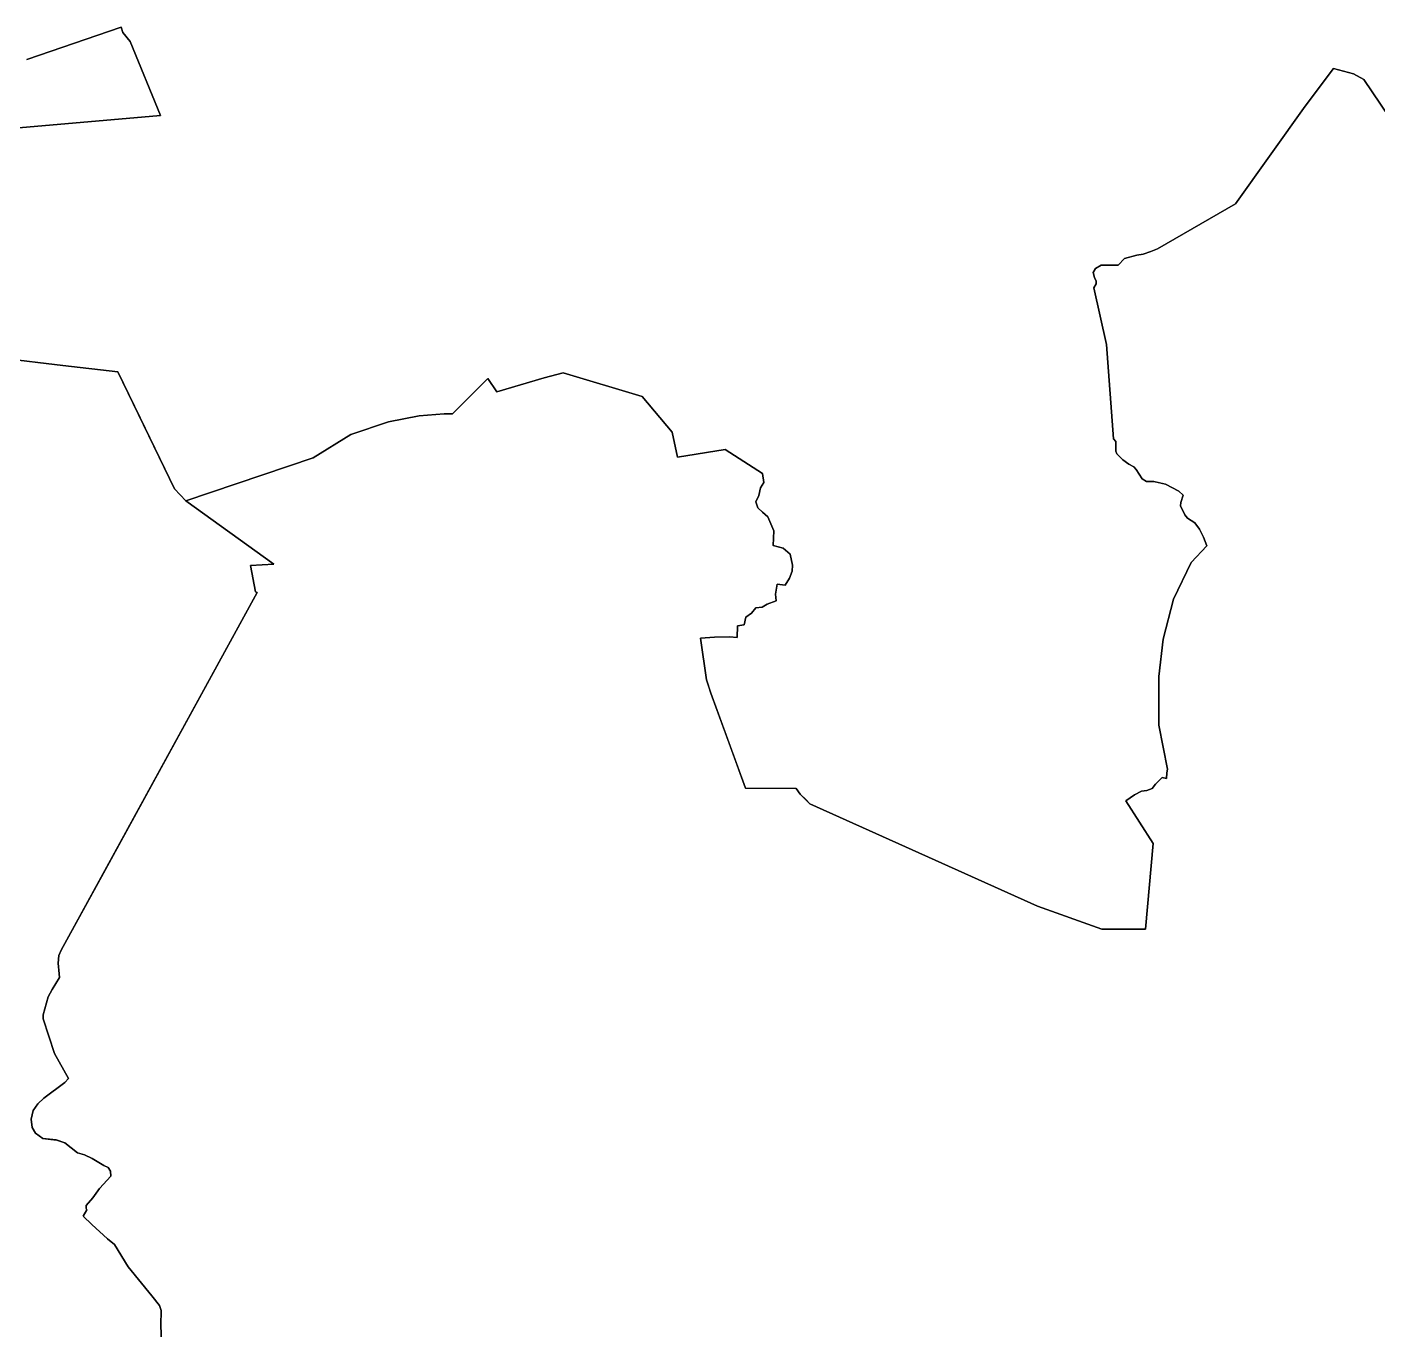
# Model space of a CAD drawing. Header units: inches. Extents: x 33.9 to 41.9, y -4.8 to 5.4.
# Drawn here: x 36.6038 to 37.0774, y -0.4407 to 0.016 of the extents above; entities that cross this region are included whole.
import ezdxf

# ---------------------------------------------------------------- set-up
doc = ezdxf.new("R2010")
doc.units = ezdxf.units.IN
doc.header["$MEASUREMENT"] = 0
doc.layers.add('Counties', color=7, linetype='Continuous')

msp = doc.modelspace()

# ---------------------------------------------------------------- linework, layer by layer
at = {"layer": 'Counties'}
for points in [[(36.59956, -0.01948), (36.62513, -0.01725), (36.65063, -0.01502), (36.64004, 0.01097), (36.63745, 0.01413), (36.63683, 0.016), (36.60378, 0.00464)], [(36.60378, 0.00464), (36.63683, 0.016), (36.63745, 0.01413), (36.64004, 0.01097), (36.65063, -0.01502), (36.59956, -0.01948)], [(36.59956, -0.01948), (36.62513, -0.01725), (36.65063, -0.01502), (36.64004, 0.01097), (36.63745, 0.01413), (36.63683, 0.016), (36.60378, 0.00464)], [(36.60378, 0.00464), (36.63683, 0.016), (36.63745, 0.01413), (36.64004, 0.01097), (36.65063, -0.01502), (36.59956, -0.01948)], [(37.11139, -0.06005), (37.07238, -0.00244), (37.06884, -0.00042), (37.06184, 0.00142), (37.05183, -0.01175), (37.02747, -0.04596), (37.00005, -0.0618), (36.9978, -0.06263), (36.99509, -0.06367), (36.99285, -0.06397), (36.9885, -0.06513), (36.98627, -0.06749), (36.9804, -0.06748), (36.97841, -0.06866), (36.97759, -0.07007), (36.97805, -0.07184), (36.97864, -0.07314), (36.97864, -0.07396), (36.97782, -0.07538), (36.98227, -0.0953), (36.98472, -0.1283), (36.98554, -0.12925), (36.98554, -0.13266), (36.98589, -0.13361), (36.988, -0.13573), (36.99011, -0.13726), (36.99176, -0.13821), (36.99258, -0.13915), (36.99469, -0.14233), (36.99621, -0.14328), (36.9988, -0.14328), (37.0029, -0.14423), (37.0076, -0.1467), (37.00912, -0.14812), (37.0083, -0.15071), (37.00818, -0.15189), (37.00971, -0.15496), (37.01064, -0.15614), (37.01323, -0.15779), (37.01487, -0.16003), (37.01628, -0.16286), (37.01745, -0.16581), (37.01193, -0.17165), (37.00573, -0.18457), (37.00211, -0.19852), (37.00056, -0.21169), (37.00056, -0.22874), (37.00356, -0.24417), (37.00332, -0.24547), (37.0032, -0.24736), (37.00179, -0.24712), (36.99944, -0.24936), (36.99827, -0.25089), (36.99639, -0.25159), (36.99451, -0.25183), (36.99205, -0.25312), (36.989, -0.25524), (36.99861, -0.27022), (36.99592, -0.30024), (36.98058, -0.30024), (36.95799, -0.29214), (36.87829, -0.2563), (36.87678, -0.25477), (36.87487, -0.25286), (36.87348, -0.25094), (36.85574, -0.25076), (36.8504, -0.23631), (36.84352, -0.21755), (36.84269, -0.2149), (36.84207, -0.21285), (36.83997, -0.19817), (36.84487, -0.19787), (36.85002, -0.19772), (36.8528, -0.19802), (36.85292, -0.19394), (36.85526, -0.19359), (36.8558, -0.1909), (36.85778, -0.18944), (36.85932, -0.18763), (36.8615, -0.1873), (36.86324, -0.18627), (36.86639, -0.18513), (36.86623, -0.18276), (36.86676, -0.17929), (36.86961, -0.1796), (36.87108, -0.17723), (36.87207, -0.17478), (36.87218, -0.17261), (36.87132, -0.16878), (36.86894, -0.1667), (36.86541, -0.16574), (36.8656, -0.16057), (36.86357, -0.15574), (36.86168, -0.15411), (36.85996, -0.15253), (36.85927, -0.15044), (36.86039, -0.14819), (36.8609, -0.14556), (36.86214, -0.14364), (36.86164, -0.14052), (36.84852, -0.13207), (36.83181, -0.13481), (36.82993, -0.126), (36.81947, -0.11352), (36.79172, -0.10519), (36.78511, -0.10692), (36.76853, -0.11187), (36.76535, -0.10719), (36.75297, -0.11955), (36.75003, -0.11964), (36.74126, -0.12024), (36.73051, -0.12237), (36.71731, -0.12683), (36.70409, -0.13505), (36.65956, -0.15004), (36.65555, -0.14584), (36.63567, -0.10489), (36.61634, -0.10261), (36.59496, -0.10008)], [(37.11139, -0.06005), (37.07238, -0.00244), (37.06884, -0.00042), (37.06184, 0.00142), (37.05183, -0.01175), (37.02747, -0.04596), (37.00005, -0.0618), (36.9978, -0.06263), (36.99509, -0.06367), (36.99285, -0.06397), (36.9885, -0.06513), (36.98627, -0.06749), (36.9804, -0.06748), (36.97841, -0.06866), (36.97759, -0.07007), (36.97805, -0.07184), (36.97864, -0.07314), (36.97864, -0.07396), (36.97782, -0.07538), (36.98227, -0.0953), (36.98472, -0.1283), (36.98554, -0.12925), (36.98554, -0.13266), (36.98589, -0.13361), (36.988, -0.13573), (36.99011, -0.13726), (36.99176, -0.13821), (36.99258, -0.13915), (36.99469, -0.14233), (36.99621, -0.14328), (36.9988, -0.14328), (37.0029, -0.14423), (37.0076, -0.1467), (37.00912, -0.14812), (37.0083, -0.15071), (37.00818, -0.15189), (37.00971, -0.15496), (37.01064, -0.15614), (37.01323, -0.15779), (37.01487, -0.16003), (37.01628, -0.16286), (37.01745, -0.16581), (37.01193, -0.17165), (37.00573, -0.18457), (37.00211, -0.19852), (37.00056, -0.21169), (37.00056, -0.22874), (37.00356, -0.24417), (37.00332, -0.24547), (37.0032, -0.24736), (37.00179, -0.24712), (36.99944, -0.24936), (36.99827, -0.25089), (36.99639, -0.25159), (36.99451, -0.25183), (36.99205, -0.25312), (36.989, -0.25524), (36.99861, -0.27022), (36.99592, -0.30024), (36.98058, -0.30024), (36.95799, -0.29214), (36.87829, -0.2563), (36.87678, -0.25477), (36.87487, -0.25286), (36.87348, -0.25094), (36.85574, -0.25076), (36.8504, -0.23631), (36.84352, -0.21755), (36.84269, -0.2149), (36.84207, -0.21285), (36.83997, -0.19817), (36.84487, -0.19787), (36.85002, -0.19772), (36.8528, -0.19802), (36.85292, -0.19394), (36.85526, -0.19359), (36.8558, -0.1909), (36.85778, -0.18944), (36.85932, -0.18763), (36.8615, -0.1873), (36.86324, -0.18627), (36.86639, -0.18513), (36.86623, -0.18276), (36.86676, -0.17929), (36.86961, -0.1796), (36.87108, -0.17723), (36.87207, -0.17478), (36.87218, -0.17261), (36.87132, -0.16878), (36.86894, -0.1667), (36.86541, -0.16574), (36.8656, -0.16057), (36.86357, -0.15574), (36.86168, -0.15411), (36.85996, -0.15253), (36.85927, -0.15044), (36.86039, -0.14819), (36.8609, -0.14556), (36.86214, -0.14364), (36.86164, -0.14052), (36.84852, -0.13207), (36.83181, -0.13481), (36.82993, -0.126), (36.81947, -0.11352), (36.79172, -0.10519), (36.78511, -0.10692), (36.76853, -0.11187), (36.76535, -0.10719), (36.75297, -0.11955), (36.75003, -0.11964), (36.74126, -0.12024), (36.73051, -0.12237), (36.71731, -0.12683), (36.70409, -0.13505), (36.65956, -0.15004), (36.65555, -0.14584), (36.63567, -0.10489), (36.61634, -0.10261), (36.59496, -0.10008)], [(36.65146, -0.4579), (36.65074, -0.43902), (36.65086, -0.43394), (36.65027, -0.43217), (36.64757, -0.42875), (36.63924, -0.4186), (36.63454, -0.41082), (36.63207, -0.40881), (36.62656, -0.40374), (36.6235, -0.40079), (36.62476, -0.39856), (36.62461, -0.3982), (36.62461, -0.39708), (36.62693, -0.39444), (36.62927, -0.39114), (36.63326, -0.38677), (36.63314, -0.385), (36.63232, -0.38382), (36.6308, -0.38311), (36.62669, -0.38063), (36.62399, -0.37934), (36.62152, -0.37863), (36.61712, -0.37515), (36.61401, -0.37407), (36.60944, -0.37356), (36.60685, -0.37179), (36.60568, -0.36978), (36.60533, -0.36683), (36.60603, -0.36377), (36.60767, -0.3614), (36.60978, -0.35952), (36.61705, -0.35397), (36.61835, -0.35255), (36.61352, -0.34377), (36.60951, -0.33164), (36.60951, -0.33022), (36.61127, -0.32397), (36.61267, -0.32137), (36.61525, -0.31712), (36.61514, -0.31594), (36.61478, -0.31217), (36.61502, -0.30945), (36.61584, -0.30757), (36.68457, -0.18225), (36.68398, -0.18201), (36.68222, -0.1728), (36.69032, -0.17233), (36.65956, -0.15004), (36.70409, -0.13505), (36.71731, -0.12683), (36.73051, -0.12237), (36.74126, -0.12024), (36.75003, -0.11964), (36.75297, -0.11955), (36.76535, -0.10719), (36.76853, -0.11187), (36.78511, -0.10692), (36.79172, -0.10519), (36.81947, -0.11352), (36.82993, -0.126), (36.83181, -0.13481), (36.84852, -0.13207), (36.86164, -0.14052), (36.86214, -0.14364), (36.8609, -0.14556), (36.86039, -0.14819), (36.85927, -0.15044), (36.85996, -0.15253), (36.86168, -0.15411), (36.86357, -0.15574), (36.8656, -0.16057), (36.86541, -0.16574), (36.86894, -0.1667), (36.87132, -0.16878), (36.87218, -0.17261), (36.87207, -0.17478), (36.87108, -0.17723), (36.86961, -0.1796), (36.86676, -0.17929), (36.86623, -0.18276), (36.86639, -0.18513), (36.86324, -0.18627), (36.8615, -0.1873), (36.85932, -0.18763), (36.85778, -0.18944), (36.8558, -0.1909), (36.85526, -0.19359), (36.85292, -0.19394), (36.8528, -0.19802), (36.85002, -0.19772), (36.84487, -0.19787), (36.83997, -0.19817), (36.84207, -0.21285), (36.84352, -0.21755), (36.85574, -0.25076), (36.87348, -0.25094), (36.87487, -0.25286), (36.87829, -0.2563), (36.95799, -0.29214), (36.98058, -0.30024), (36.99592, -0.30024), (36.99861, -0.27022), (36.989, -0.25524), (36.99052, -0.25418), (36.99205, -0.25312), (36.99451, -0.25183), (36.99639, -0.25159), (36.99827, -0.25089), (36.99944, -0.24936), (37.00179, -0.24712), (37.0032, -0.24736), (37.00332, -0.24547), (37.00356, -0.24417), (37.00056, -0.22874), (37.00056, -0.21169), (37.00211, -0.19852), (37.00573, -0.18457), (37.01193, -0.17165), (37.01745, -0.16581), (37.01628, -0.16286), (37.01487, -0.16003), (37.01323, -0.15779), (37.01064, -0.15614), (37.00971, -0.15496), (37.00877, -0.15307), (37.00818, -0.15189), (37.0083, -0.15071), (37.00912, -0.14812), (37.0076, -0.1467), (37.0029, -0.14423), (37.00079, -0.14375), (36.9988, -0.14328), (36.99621, -0.14328), (36.99469, -0.14233), (36.99258, -0.13915), (36.99176, -0.13821), (36.99011, -0.13726), (36.988, -0.13573), (36.98589, -0.13361), (36.98554, -0.13266), (36.98554, -0.13054), (36.98554, -0.12925), (36.98472, -0.1283), (36.98227, -0.0953), (36.97782, -0.07538), (36.97864, -0.07396), (36.97864, -0.07314), (36.97805, -0.07184), (36.97759, -0.07007), (36.97841, -0.06866), (36.9804, -0.06748), (36.98275, -0.06748), (36.98627, -0.06749), (36.9885, -0.06513), (36.99285, -0.06397), (36.99509, -0.06367), (36.9978, -0.06263), (37.00005, -0.0618), (37.02747, -0.04596), (37.05183, -0.01175), (37.06184, 0.00142), (37.06884, -0.00042), (37.07238, -0.00244), (37.11139, -0.06005)], [(36.65146, -0.4579), (36.65074, -0.43902), (36.65086, -0.43394), (36.65027, -0.43217), (36.64757, -0.42875), (36.63924, -0.4186), (36.63454, -0.41082), (36.63207, -0.40881), (36.62656, -0.40374), (36.6235, -0.40079), (36.62476, -0.39856), (36.62461, -0.3982), (36.62461, -0.39708), (36.62693, -0.39444), (36.62927, -0.39114), (36.63326, -0.38677), (36.63314, -0.385), (36.63232, -0.38382), (36.6308, -0.38311), (36.62669, -0.38063), (36.62399, -0.37934), (36.62152, -0.37863), (36.61712, -0.37515), (36.61401, -0.37407), (36.60944, -0.37356), (36.60685, -0.37179), (36.60568, -0.36978), (36.60533, -0.36683), (36.60603, -0.36377), (36.60767, -0.3614), (36.60978, -0.35952), (36.61705, -0.35397), (36.61835, -0.35255), (36.61352, -0.34377), (36.60951, -0.33164), (36.60951, -0.33022), (36.61127, -0.32397), (36.61267, -0.32137), (36.61525, -0.31712), (36.61514, -0.31594), (36.61478, -0.31217), (36.61502, -0.30945), (36.61584, -0.30757), (36.68457, -0.18225), (36.68398, -0.18201), (36.68222, -0.1728), (36.69032, -0.17233), (36.65956, -0.15004), (36.70409, -0.13505), (36.71731, -0.12683), (36.73051, -0.12237), (36.74126, -0.12024), (36.75003, -0.11964), (36.75297, -0.11955), (36.76535, -0.10719), (36.76853, -0.11187), (36.78511, -0.10692), (36.79172, -0.10519), (36.81947, -0.11352), (36.82993, -0.126), (36.83181, -0.13481), (36.84852, -0.13207), (36.86164, -0.14052), (36.86214, -0.14364), (36.8609, -0.14556), (36.86039, -0.14819), (36.85927, -0.15044), (36.85996, -0.15253), (36.86168, -0.15411), (36.86357, -0.15574), (36.8656, -0.16057), (36.86541, -0.16574), (36.86894, -0.1667), (36.87132, -0.16878), (36.87218, -0.17261), (36.87207, -0.17478), (36.87108, -0.17723), (36.86961, -0.1796), (36.86676, -0.17929), (36.86623, -0.18276), (36.86639, -0.18513), (36.86324, -0.18627), (36.8615, -0.1873), (36.85932, -0.18763), (36.85778, -0.18944), (36.8558, -0.1909), (36.85526, -0.19359), (36.85292, -0.19394), (36.8528, -0.19802), (36.85002, -0.19772), (36.84487, -0.19787), (36.83997, -0.19817), (36.84207, -0.21285), (36.84352, -0.21755), (36.85574, -0.25076), (36.87348, -0.25094), (36.87487, -0.25286), (36.87829, -0.2563), (36.95799, -0.29214), (36.98058, -0.30024), (36.99592, -0.30024), (36.99861, -0.27022), (36.989, -0.25524), (36.99052, -0.25418), (36.99205, -0.25312), (36.99451, -0.25183), (36.99639, -0.25159), (36.99827, -0.25089), (36.99944, -0.24936), (37.00179, -0.24712), (37.0032, -0.24736), (37.00332, -0.24547), (37.00356, -0.24417), (37.00056, -0.22874), (37.00056, -0.21169), (37.00211, -0.19852), (37.00573, -0.18457), (37.01193, -0.17165), (37.01745, -0.16581), (37.01628, -0.16286), (37.01487, -0.16003), (37.01323, -0.15779), (37.01064, -0.15614), (37.00971, -0.15496), (37.00877, -0.15307), (37.00818, -0.15189), (37.0083, -0.15071), (37.00912, -0.14812), (37.0076, -0.1467), (37.0029, -0.14423), (37.00079, -0.14375), (36.9988, -0.14328), (36.99621, -0.14328), (36.99469, -0.14233), (36.99258, -0.13915), (36.99176, -0.13821), (36.99011, -0.13726), (36.988, -0.13573), (36.98589, -0.13361), (36.98554, -0.13266), (36.98554, -0.13054), (36.98554, -0.12925), (36.98472, -0.1283), (36.98227, -0.0953), (36.97782, -0.07538), (36.97864, -0.07396), (36.97864, -0.07314), (36.97805, -0.07184), (36.97759, -0.07007), (36.97841, -0.06866), (36.9804, -0.06748), (36.98275, -0.06748), (36.98627, -0.06749), (36.9885, -0.06513), (36.99285, -0.06397), (36.99509, -0.06367), (36.9978, -0.06263), (37.00005, -0.0618), (37.02747, -0.04596), (37.05183, -0.01175), (37.06184, 0.00142), (37.06884, -0.00042), (37.07238, -0.00244), (37.11139, -0.06005)], [(36.59496, -0.10008), (36.61634, -0.10261), (36.63567, -0.10489), (36.64348, -0.12097), (36.65555, -0.14584), (36.65956, -0.15004), (36.69032, -0.17233), (36.68222, -0.1728), (36.68398, -0.18201), (36.68457, -0.18225), (36.63059, -0.28062), (36.61584, -0.30757), (36.61502, -0.30945), (36.61478, -0.31217), (36.61525, -0.31712), (36.61267, -0.32137), (36.61127, -0.32397), (36.60951, -0.33022), (36.60951, -0.33164), (36.61352, -0.34377), (36.61835, -0.35255), (36.61705, -0.35397), (36.60978, -0.35952), (36.60767, -0.3614), (36.60603, -0.36377), (36.60533, -0.36683), (36.60568, -0.36978), (36.60685, -0.37179), (36.60944, -0.37356), (36.61214, -0.37391), (36.61427, -0.37419), (36.61712, -0.37515), (36.62152, -0.37863), (36.62399, -0.37934), (36.62669, -0.38063), (36.6308, -0.38311), (36.63232, -0.38382), (36.63314, -0.385), (36.63326, -0.38677), (36.62927, -0.39114), (36.62693, -0.39444), (36.62461, -0.39708), (36.62461, -0.3982), (36.62476, -0.39856), (36.6235, -0.40079), (36.62656, -0.40374), (36.63207, -0.40881), (36.63454, -0.41082), (36.63924, -0.4186), (36.64757, -0.42875), (36.65027, -0.43217), (36.65086, -0.43394), (36.65074, -0.43902), (36.65146, -0.4579)], [(36.59496, -0.10008), (36.61634, -0.10261), (36.63567, -0.10489), (36.64348, -0.12097), (36.65555, -0.14584), (36.65956, -0.15004), (36.69032, -0.17233), (36.68222, -0.1728), (36.68398, -0.18201), (36.68457, -0.18225), (36.63059, -0.28062), (36.61584, -0.30757), (36.61502, -0.30945), (36.61478, -0.31217), (36.61525, -0.31712), (36.61267, -0.32137), (36.61127, -0.32397), (36.60951, -0.33022), (36.60951, -0.33164), (36.61352, -0.34377), (36.61835, -0.35255), (36.61705, -0.35397), (36.60978, -0.35952), (36.60767, -0.3614), (36.60603, -0.36377), (36.60533, -0.36683), (36.60568, -0.36978), (36.60685, -0.37179), (36.60944, -0.37356), (36.61214, -0.37391), (36.61427, -0.37419), (36.61712, -0.37515), (36.62152, -0.37863), (36.62399, -0.37934), (36.62669, -0.38063), (36.6308, -0.38311), (36.63232, -0.38382), (36.63314, -0.385), (36.63326, -0.38677), (36.62927, -0.39114), (36.62693, -0.39444), (36.62461, -0.39708), (36.62461, -0.3982), (36.62476, -0.39856), (36.6235, -0.40079), (36.62656, -0.40374), (36.63207, -0.40881), (36.63454, -0.41082), (36.63924, -0.4186), (36.64757, -0.42875), (36.65027, -0.43217), (36.65086, -0.43394), (36.65074, -0.43902), (36.65146, -0.4579)]]:
    msp.add_lwpolyline(points, dxfattribs=at)

doc.saveas('drawing.dxf')
